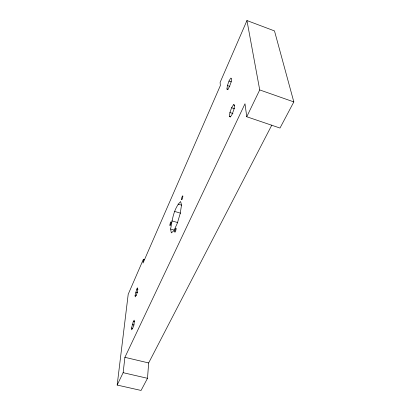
<?xml version="1.0" encoding="UTF-8"?>
<svg xmlns="http://www.w3.org/2000/svg" width="411" height="411" viewBox="0 0 411 411"><rect width="100%" height="100%" fill="white"/><g stroke="black" fill="none" stroke-linecap="round" stroke-linejoin="round"><path stroke-width="0.62" d="M144.631 259.577L143.403 259.243L128.201 294.286L117.171 385.056L141.071 390.45L147.503 378.305L148.659 362.944L271.81 125.093M143.403 259.243L143.018 263.081L220.347 85.586L220.116 82.416L246.954 20.55L274.491 30.923L293.829 101.923L279.994 128.052L246.759 116.755L244.992 103.783L124.903 357.323L123.146 372.685L117.171 385.056M233.515 104.738L234.501 105.308L233.982 109.182L232.246 114.068L230.34 117.032L229.389 116.37L229.924 112.532L231.624 107.739L233.515 104.738L234.702 105.144M226.918 89.007L227.422 85.555L228.994 81.054L230.73 78.095L231.624 78.429L231.131 81.912L229.528 86.49L227.781 89.418L226.918 89.007L228.11 89.418M170.622 229.045C172.322 219.592 173.653 208.639 180.629 201.539L181.513 205.002L180.249 213.35L177.3 223.281L173.874 230.761L171.336 232.878L170.622 229.045L174.182 230.073M131.535 328.076L133.354 321.279L134.253 320.169C134.474 323.462 133.688 327.187 131.664 329.828L131.535 328.076L132.743 328.374M135.091 295.411L136.806 289.041L137.67 287.828C137.926 290.926 137.002 294.327 135.229 296.886L135.091 295.411L136.313 295.73M246.759 116.755L259.721 89.922L246.954 20.55M123.146 372.685L147.503 378.305M124.903 357.323L148.659 362.944M133.354 321.279L134.561 321.582M132.234 324.546L134.104 325.009M135.743 292.175L137.572 292.653M136.806 289.041L138.024 289.359M171.921 220.892L177.804 222.608M174.721 211.449L180.599 213.186M178.025 204.077L181.58 205.14M229.924 112.532L232.945 113.559M229.389 116.37L230.607 116.781M231.624 107.739L234.65 108.771M227.422 85.555L229.8 86.382M259.721 89.922L293.829 101.923M228.994 81.054L231.372 81.887M174.752 231.727A2.101 0.406 -73.9 0 0 175.394 231.552A2.101 0.406 -73.9 0 0 176.144 228.701A2.101 0.406 -73.9 0 0 175.502 228.876A2.101 0.406 -73.9 0 0 174.747 231.732M182.124 199.022A2.055 0.385 -73.3 0 0 182.777 195.852A2.055 0.385 -73.3 0 0 181.57 198.544A2.055 0.385 -73.3 0 0 182.124 199.022M170.447 224.945A1.983 0.36 -73.8 0 0 171.104 221.827A1.983 0.36 -73.8 0 0 169.979 224.339A1.983 0.36 -73.8 0 0 170.447 224.945"/></g></svg>
